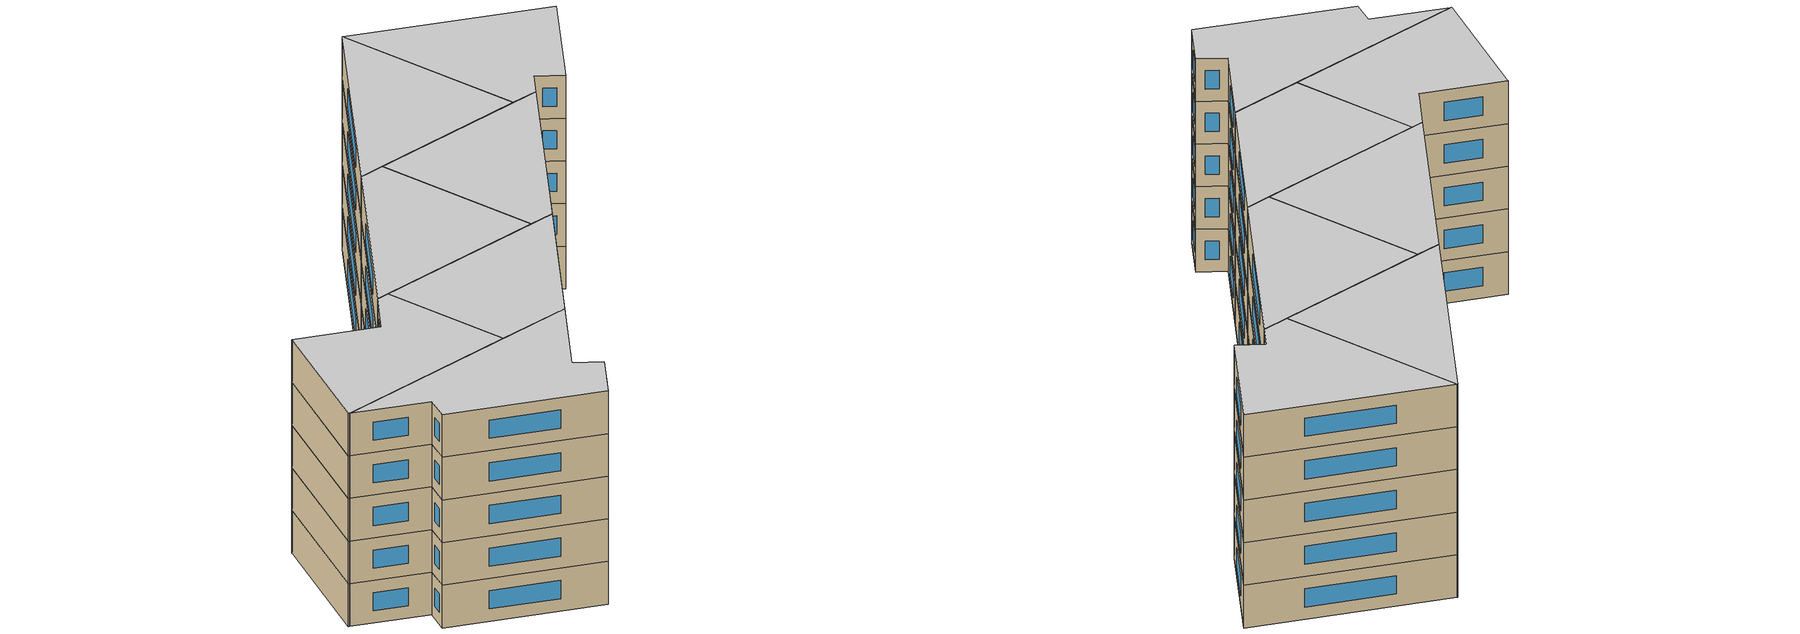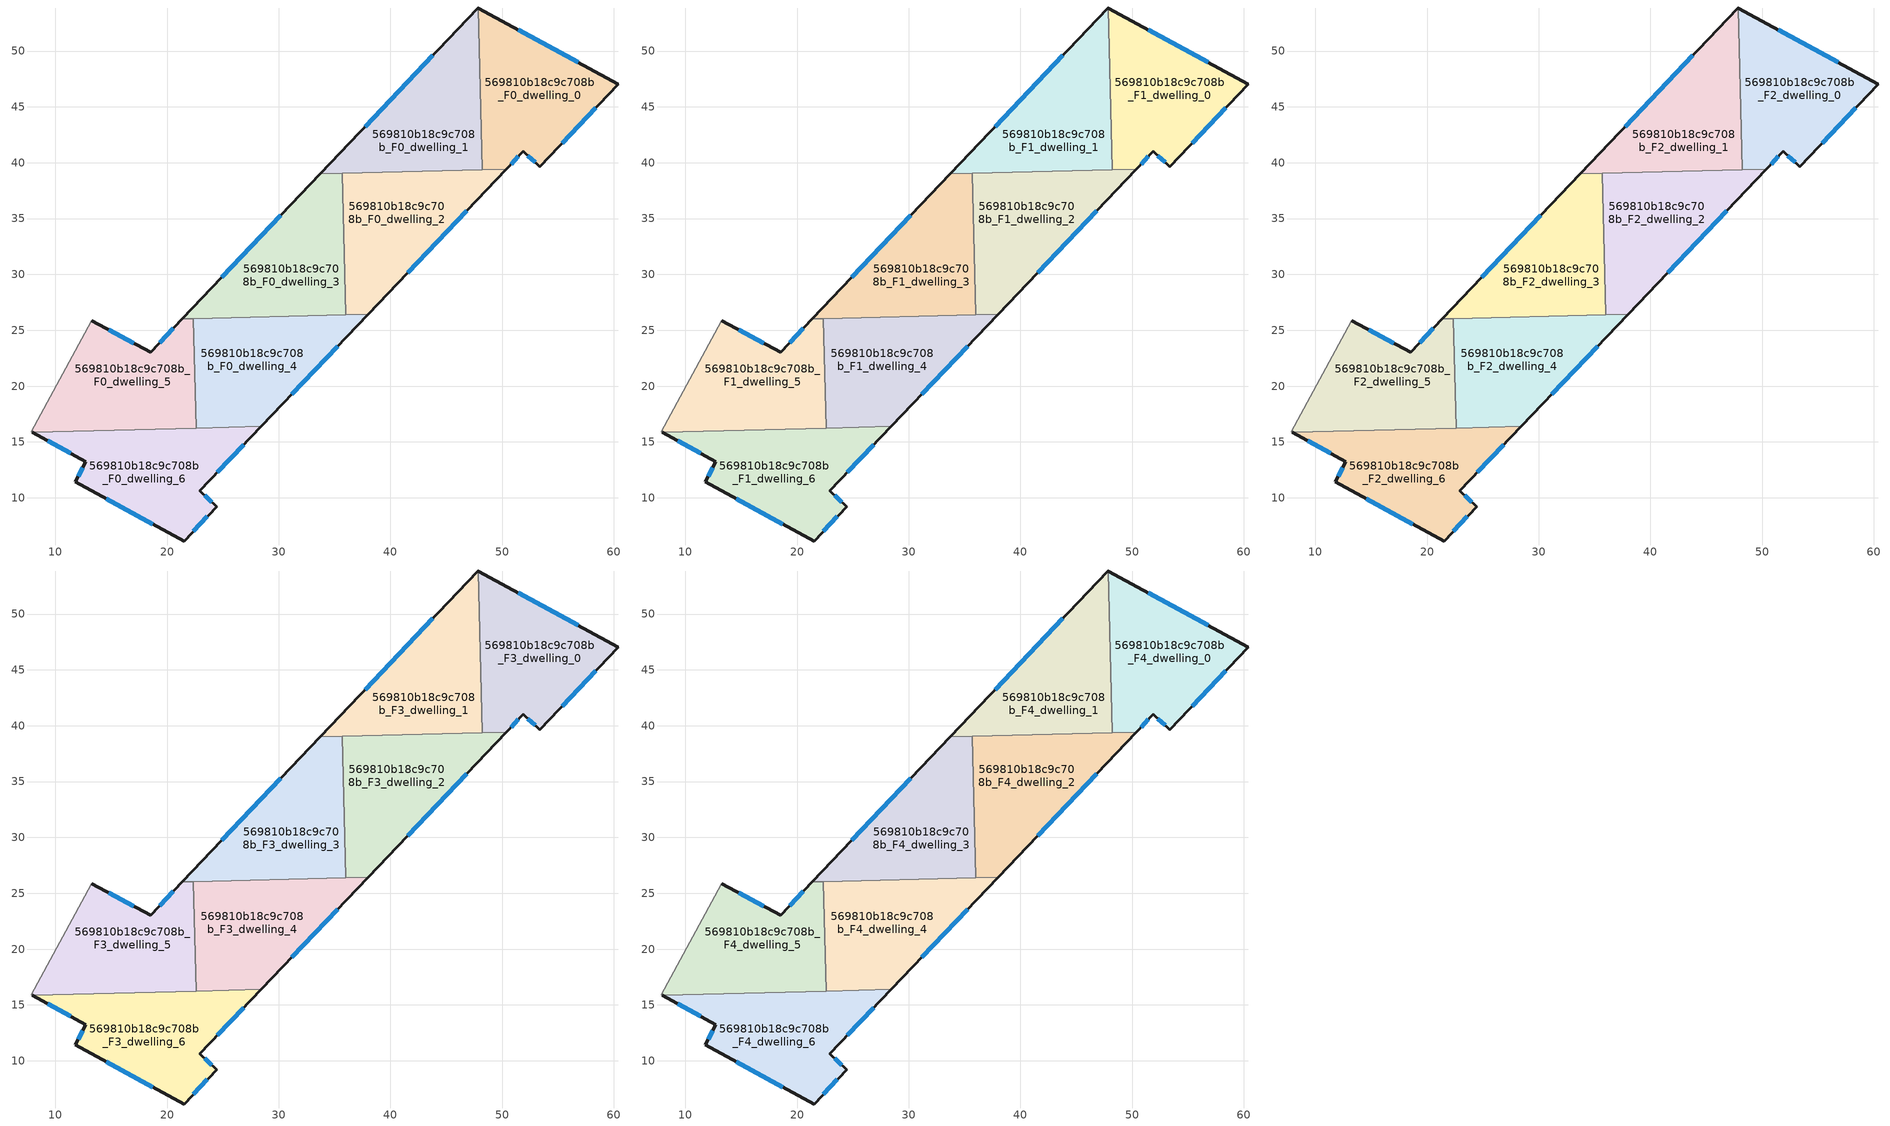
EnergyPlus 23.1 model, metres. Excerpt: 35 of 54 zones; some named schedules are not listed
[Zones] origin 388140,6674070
569810b18c9c708b_F0_dwelling_0
 floor ground (EU_floor_Construction): 60.39,47.03 53.37,39.65 51.9,41.03 50.36,39.42 48.22,39.37 47.85,53.84 z0
 wall outside (EU_wall_Construction): 50.36,39.42 51.9,41.03 53.37,39.65 60.39,47.03 47.85,53.84 z0:3
 wall to 569810b18c9c708b_F0_dwelling_1 (EU_wall_Construction): 47.85,53.84 48.22,39.37 z0:3
 wall to 569810b18c9c708b_F0_dwelling_2 (EU_wall_Construction): 48.22,39.37 50.36,39.42 z0:3
 window (EU_Window_Construction): 56.8,48.98 51.43,51.89 / 55.37,41.76 58.38,44.92 / 52.32,40.63 52.95,40.04 / 50.8,39.88 51.46,40.57 z0.86:2.14
569810b18c9c708b_F0_dwelling_1
 floor ground (EU_floor_Construction): 47.85,53.84 48.22,39.37 33.71,39 47.82,53.85 z0
 wall outside (EU_wall_Construction): 47.85,53.84 47.82,53.85 33.71,39 z0:3
 wall to 569810b18c9c708b_F0_dwelling_3 (EU_wall_Construction): 33.71,39 35.7,39.05 z0:3
 wall to 569810b18c9c708b_F0_dwelling_2 (EU_wall_Construction): 35.7,39.05 48.22,39.37 z0:3
 window (EU_Window_Construction): 43.79,49.61 37.74,43.24 z0.86:2.14
569810b18c9c708b_F0_dwelling_2
 floor ground (EU_floor_Construction): 50.36,39.42 38.01,26.44 36.02,26.39 35.7,39.05 z0
 wall outside (EU_wall_Construction): 38.01,26.44 50.36,39.42 z0:3
 wall to 569810b18c9c708b_F0_dwelling_3 (EU_wall_Construction): 35.7,39.05 36.02,26.39 z0:3
 wall to 569810b18c9c708b_F0_dwelling_4 (EU_wall_Construction): 36.02,26.39 38.01,26.44 z0:3
 window (EU_Window_Construction): 41.54,30.15 46.83,35.71 z0.86:2.14
569810b18c9c708b_F0_dwelling_3
 floor ground (EU_floor_Construction): 35.7,39.05 36.02,26.39 21.37,26.02 33.71,39 z0
 wall outside (EU_wall_Construction): 33.71,39 21.37,26.02 z0:3
 wall to 569810b18c9c708b_F0_dwelling_4 (EU_wall_Construction): 21.37,26.02 22.35,26.05 36.02,26.39 z0:3
 window (EU_Window_Construction): 30.18,35.29 24.9,29.73 z0.86:2.14
569810b18c9c708b_F0_dwelling_4
 floor ground (EU_floor_Construction): 38.01,26.44 28.43,16.39 22.6,16.24 22.35,26.04 21.37,26.02 z0
 wall outside (EU_wall_Construction): 28.43,16.39 38.01,26.44 z0:3
 wall to 569810b18c9c708b_F0_dwelling_5 (EU_wall_Construction): 21.37,26.02 22.35,26.04 22.6,16.24 z0:3
 wall to 569810b18c9c708b_F0_dwelling_6 (EU_wall_Construction): 22.6,16.24 28.43,16.39 z0:3
 window (EU_Window_Construction): 31.17,19.26 35.27,23.57 z0.86:2.14
569810b18c9c708b_F0_dwelling_5
 floor ground (EU_floor_Construction): 22.35,26.04 22.6,16.24 7.93,15.87 7.86,15.91 13.24,25.81 13.27,25.87 18.52,23.02 21.37,26.02 z0
 wall outside (EU_wall_Construction): 21.37,26.02 18.52,23.02 13.27,25.87 z0:3
 wall adiabatic (EU_wall_Construction): 13.27,25.87 13.24,25.81 7.86,15.91 7.93,15.87 z0:3
 wall to 569810b18c9c708b_F0_dwelling_6 (EU_wall_Construction): 7.93,15.87 22.6,16.24 z0:3
 window (EU_Window_Construction): 17.02,23.84 14.77,25.06 / 20.56,25.16 19.34,23.88 z0.86:2.14
569810b18c9c708b_F0_dwelling_6
 floor ground (EU_floor_Construction): 28.43,16.39 22.95,10.63 24.45,9.22 21.52,6.13 11.77,11.43 12.74,13.22 7.93,15.87 z0
 wall outside (EU_wall_Construction): 7.93,15.87 12.74,13.22 11.77,11.43 21.52,6.13 24.45,9.22 22.95,10.63 28.43,16.39 z0:3
 window (EU_Window_Construction): 24.02,9.62 23.38,10.23 / 22.36,7.02 23.61,8.34 / 14.56,9.92 18.74,7.65 / 12.46,12.71 12.05,11.94 / 9.31,15.11 11.37,13.98 / 24.52,12.28 26.87,14.75 z0.86:2.14
569810b18c9c708b_F1_dwelling_0
 floor to 569810b18c9c708b_F0_dwelling_0 (EU_floor_Construction): 60.39,47.03 53.37,39.65 51.9,41.03 50.36,39.42 48.22,39.37 47.85,53.84 z3
 wall outside (EU_wall_Construction): 50.36,39.42 51.9,41.03 53.37,39.65 60.39,47.03 47.85,53.84 z3:6
 wall to 569810b18c9c708b_F1_dwelling_1 (EU_wall_Construction): 47.85,53.84 48.22,39.37 z3:6
 wall to 569810b18c9c708b_F1_dwelling_2 (EU_wall_Construction): 48.22,39.37 50.36,39.42 z3:6
 window (EU_Window_Construction): 56.8,48.98 51.43,51.89 / 55.37,41.76 58.38,44.92 / 52.32,40.63 52.95,40.04 / 50.8,39.88 51.46,40.57 z3.86:5.14
569810b18c9c708b_F1_dwelling_1
 floor to 569810b18c9c708b_F0_dwelling_1 (EU_floor_Construction): 47.85,53.84 48.22,39.37 33.71,39 47.82,53.85 z3
 wall outside (EU_wall_Construction): 47.85,53.84 47.82,53.85 33.71,39 z3:6
 wall to 569810b18c9c708b_F1_dwelling_3 (EU_wall_Construction): 33.71,39 35.7,39.05 z3:6
 wall to 569810b18c9c708b_F1_dwelling_2 (EU_wall_Construction): 35.7,39.05 48.22,39.37 z3:6
 window (EU_Window_Construction): 43.79,49.61 37.74,43.24 z3.86:5.14
569810b18c9c708b_F1_dwelling_2
 floor to 569810b18c9c708b_F0_dwelling_2 (EU_floor_Construction): 50.36,39.42 38.01,26.44 36.02,26.39 35.7,39.05 z3
 wall outside (EU_wall_Construction): 38.01,26.44 50.36,39.42 z3:6
 wall to 569810b18c9c708b_F1_dwelling_3 (EU_wall_Construction): 35.7,39.05 36.02,26.39 z3:6
 wall to 569810b18c9c708b_F1_dwelling_4 (EU_wall_Construction): 36.02,26.39 38.01,26.44 z3:6
 window (EU_Window_Construction): 41.54,30.15 46.83,35.71 z3.86:5.14
569810b18c9c708b_F1_dwelling_3
 floor to 569810b18c9c708b_F0_dwelling_3 (EU_floor_Construction): 35.7,39.05 36.02,26.39 21.37,26.02 33.71,39 z3
 wall outside (EU_wall_Construction): 33.71,39 21.37,26.02 z3:6
 wall to 569810b18c9c708b_F1_dwelling_4 (EU_wall_Construction): 21.37,26.02 22.35,26.05 36.02,26.39 z3:6
 window (EU_Window_Construction): 30.18,35.29 24.9,29.73 z3.86:5.14
569810b18c9c708b_F1_dwelling_4
 floor to 569810b18c9c708b_F0_dwelling_4 (EU_floor_Construction): 38.01,26.44 28.43,16.39 22.6,16.24 22.35,26.04 21.37,26.02 z3
 wall outside (EU_wall_Construction): 28.43,16.39 38.01,26.44 z3:6
 wall to 569810b18c9c708b_F1_dwelling_5 (EU_wall_Construction): 21.37,26.02 22.35,26.04 22.6,16.24 z3:6
 wall to 569810b18c9c708b_F1_dwelling_6 (EU_wall_Construction): 22.6,16.24 28.43,16.39 z3:6
 window (EU_Window_Construction): 31.17,19.26 35.27,23.57 z3.86:5.14
569810b18c9c708b_F1_dwelling_5
 floor to 569810b18c9c708b_F0_dwelling_5 (EU_floor_Construction): 22.35,26.04 22.6,16.24 7.93,15.87 7.86,15.91 13.24,25.81 13.27,25.87 18.52,23.02 21.37,26.02 z3
 wall outside (EU_wall_Construction): 21.37,26.02 18.52,23.02 13.27,25.87 z3:6
 wall adiabatic (EU_wall_Construction): 13.27,25.87 13.24,25.81 7.86,15.91 7.93,15.87 z3:6
 wall to 569810b18c9c708b_F1_dwelling_6 (EU_wall_Construction): 7.93,15.87 22.6,16.24 z3:6
 window (EU_Window_Construction): 17.02,23.84 14.77,25.06 / 20.56,25.16 19.34,23.88 z3.86:5.14
569810b18c9c708b_F1_dwelling_6
 floor to 569810b18c9c708b_F0_dwelling_6 (EU_floor_Construction): 28.43,16.39 22.95,10.63 24.45,9.22 21.52,6.13 11.77,11.43 12.74,13.22 7.93,15.87 z3
 wall outside (EU_wall_Construction): 7.93,15.87 12.74,13.22 11.77,11.43 21.52,6.13 24.45,9.22 22.95,10.63 28.43,16.39 z3:6
 window (EU_Window_Construction): 24.02,9.62 23.38,10.23 / 22.36,7.02 23.61,8.34 / 14.56,9.92 18.74,7.65 / 12.46,12.71 12.05,11.94 / 9.31,15.11 11.37,13.98 / 24.52,12.28 26.87,14.75 z3.86:5.14
569810b18c9c708b_F2_dwelling_0
 floor to 569810b18c9c708b_F1_dwelling_0 (EU_floor_Construction): 60.39,47.03 53.37,39.65 51.9,41.03 50.36,39.42 48.22,39.37 47.85,53.84 z6
 wall outside (EU_wall_Construction): 50.36,39.42 51.9,41.03 53.37,39.65 60.39,47.03 47.85,53.84 z6:9
 wall to 569810b18c9c708b_F2_dwelling_1 (EU_wall_Construction): 47.85,53.84 48.22,39.37 z6:9
 wall to 569810b18c9c708b_F2_dwelling_2 (EU_wall_Construction): 48.22,39.37 50.36,39.42 z6:9
 window (EU_Window_Construction): 56.8,48.98 51.43,51.89 / 55.37,41.76 58.38,44.92 / 52.32,40.63 52.95,40.04 / 50.8,39.88 51.46,40.57 z6.86:8.14
569810b18c9c708b_F2_dwelling_1
 floor to 569810b18c9c708b_F1_dwelling_1 (EU_floor_Construction): 47.85,53.84 48.22,39.37 33.71,39 47.82,53.85 z6
 wall outside (EU_wall_Construction): 47.85,53.84 47.82,53.85 33.71,39 z6:9
 wall to 569810b18c9c708b_F2_dwelling_3 (EU_wall_Construction): 33.71,39 35.7,39.05 z6:9
 wall to 569810b18c9c708b_F2_dwelling_2 (EU_wall_Construction): 35.7,39.05 48.22,39.37 z6:9
 window (EU_Window_Construction): 43.79,49.61 37.74,43.24 z6.86:8.14
569810b18c9c708b_F2_dwelling_2
 floor to 569810b18c9c708b_F1_dwelling_2 (EU_floor_Construction): 50.36,39.42 38.01,26.44 36.02,26.39 35.7,39.05 z6
 wall outside (EU_wall_Construction): 38.01,26.44 50.36,39.42 z6:9
 wall to 569810b18c9c708b_F2_dwelling_3 (EU_wall_Construction): 35.7,39.05 36.02,26.39 z6:9
 wall to 569810b18c9c708b_F2_dwelling_4 (EU_wall_Construction): 36.02,26.39 38.01,26.44 z6:9
 window (EU_Window_Construction): 41.54,30.15 46.83,35.71 z6.86:8.14
569810b18c9c708b_F2_dwelling_3
 floor to 569810b18c9c708b_F1_dwelling_3 (EU_floor_Construction): 35.7,39.05 36.02,26.39 21.37,26.02 33.71,39 z6
 wall outside (EU_wall_Construction): 33.71,39 21.37,26.02 z6:9
 wall to 569810b18c9c708b_F2_dwelling_4 (EU_wall_Construction): 21.37,26.02 22.35,26.05 36.02,26.39 z6:9
 window (EU_Window_Construction): 30.18,35.29 24.9,29.73 z6.86:8.14
569810b18c9c708b_F2_dwelling_4
 floor to 569810b18c9c708b_F1_dwelling_4 (EU_floor_Construction): 38.01,26.44 28.43,16.39 22.6,16.24 22.35,26.04 21.37,26.02 z6
 wall outside (EU_wall_Construction): 28.43,16.39 38.01,26.44 z6:9
 wall to 569810b18c9c708b_F2_dwelling_5 (EU_wall_Construction): 21.37,26.02 22.35,26.04 22.6,16.24 z6:9
 wall to 569810b18c9c708b_F2_dwelling_6 (EU_wall_Construction): 22.6,16.24 28.43,16.39 z6:9
 window (EU_Window_Construction): 31.17,19.26 35.27,23.57 z6.86:8.14
569810b18c9c708b_F2_dwelling_5
 floor to 569810b18c9c708b_F1_dwelling_5 (EU_floor_Construction): 22.35,26.04 22.6,16.24 7.93,15.87 7.86,15.91 13.24,25.81 13.27,25.87 18.52,23.02 21.37,26.02 z6
 wall outside (EU_wall_Construction): 21.37,26.02 18.52,23.02 13.27,25.87 z6:9
 wall adiabatic (EU_wall_Construction): 13.27,25.87 13.24,25.81 7.86,15.91 7.93,15.87 z6:9
 wall to 569810b18c9c708b_F2_dwelling_6 (EU_wall_Construction): 7.93,15.87 22.6,16.24 z6:9
 window (EU_Window_Construction): 17.02,23.84 14.77,25.06 / 20.56,25.16 19.34,23.88 z6.86:8.14
569810b18c9c708b_F2_dwelling_6
 floor to 569810b18c9c708b_F1_dwelling_6 (EU_floor_Construction): 28.43,16.39 22.95,10.63 24.45,9.22 21.52,6.13 11.77,11.43 12.74,13.22 7.93,15.87 z6
 wall outside (EU_wall_Construction): 7.93,15.87 12.74,13.22 11.77,11.43 21.52,6.13 24.45,9.22 22.95,10.63 28.43,16.39 z6:9
 window (EU_Window_Construction): 24.02,9.62 23.38,10.23 / 22.36,7.02 23.61,8.34 / 14.56,9.92 18.74,7.65 / 12.46,12.71 12.05,11.94 / 9.31,15.11 11.37,13.98 / 24.52,12.28 26.87,14.75 z6.86:8.14
569810b18c9c708b_F3_dwelling_0
 floor to 569810b18c9c708b_F2_dwelling_0 (EU_floor_Construction): 60.39,47.03 53.37,39.65 51.9,41.03 50.36,39.42 48.22,39.37 47.85,53.84 z9
 wall outside (EU_wall_Construction): 50.36,39.42 51.9,41.03 53.37,39.65 60.39,47.03 47.85,53.84 z9:12
 wall to 569810b18c9c708b_F3_dwelling_1 (EU_wall_Construction): 47.85,53.84 48.22,39.37 z9:12
 wall to 569810b18c9c708b_F3_dwelling_2 (EU_wall_Construction): 48.22,39.37 50.36,39.42 z9:12
 window (EU_Window_Construction): 56.8,48.98 51.43,51.89 / 55.37,41.76 58.38,44.92 / 52.32,40.63 52.95,40.04 / 50.8,39.88 51.46,40.57 z9.86:11.14
569810b18c9c708b_F3_dwelling_1
 floor to 569810b18c9c708b_F2_dwelling_1 (EU_floor_Construction): 47.85,53.84 48.22,39.37 33.71,39 47.82,53.85 z9
 wall outside (EU_wall_Construction): 47.85,53.84 47.82,53.85 33.71,39 z9:12
 wall to 569810b18c9c708b_F3_dwelling_3 (EU_wall_Construction): 33.71,39 35.7,39.05 z9:12
 wall to 569810b18c9c708b_F3_dwelling_2 (EU_wall_Construction): 35.7,39.05 48.22,39.37 z9:12
 window (EU_Window_Construction): 43.79,49.61 37.74,43.24 z9.86:11.14
569810b18c9c708b_F3_dwelling_2
 floor to 569810b18c9c708b_F2_dwelling_2 (EU_floor_Construction): 50.36,39.42 38.01,26.44 36.02,26.39 35.7,39.05 z9
 wall outside (EU_wall_Construction): 38.01,26.44 50.36,39.42 z9:12
 wall to 569810b18c9c708b_F3_dwelling_3 (EU_wall_Construction): 35.7,39.05 36.02,26.39 z9:12
 wall to 569810b18c9c708b_F3_dwelling_4 (EU_wall_Construction): 36.02,26.39 38.01,26.44 z9:12
 window (EU_Window_Construction): 41.54,30.15 46.83,35.71 z9.86:11.14
569810b18c9c708b_F3_dwelling_3
 floor to 569810b18c9c708b_F2_dwelling_3 (EU_floor_Construction): 35.7,39.05 36.02,26.39 21.37,26.02 33.71,39 z9
 wall outside (EU_wall_Construction): 33.71,39 21.37,26.02 z9:12
 wall to 569810b18c9c708b_F3_dwelling_4 (EU_wall_Construction): 21.37,26.02 22.35,26.05 36.02,26.39 z9:12
 window (EU_Window_Construction): 30.18,35.29 24.9,29.73 z9.86:11.14
569810b18c9c708b_F3_dwelling_4
 floor to 569810b18c9c708b_F2_dwelling_4 (EU_floor_Construction): 38.01,26.44 28.43,16.39 22.6,16.24 22.35,26.04 21.37,26.02 z9
 wall outside (EU_wall_Construction): 28.43,16.39 38.01,26.44 z9:12
 wall to 569810b18c9c708b_F3_dwelling_5 (EU_wall_Construction): 21.37,26.02 22.35,26.04 22.6,16.24 z9:12
 wall to 569810b18c9c708b_F3_dwelling_6 (EU_wall_Construction): 22.6,16.24 28.43,16.39 z9:12
 window (EU_Window_Construction): 31.17,19.26 35.27,23.57 z9.86:11.14
569810b18c9c708b_F3_dwelling_5
 floor to 569810b18c9c708b_F2_dwelling_5 (EU_floor_Construction): 22.35,26.04 22.6,16.24 7.93,15.87 7.86,15.91 13.24,25.81 13.27,25.87 18.52,23.02 21.37,26.02 z9
 wall outside (EU_wall_Construction): 21.37,26.02 18.52,23.02 13.27,25.87 z9:12
 wall adiabatic (EU_wall_Construction): 13.27,25.87 13.24,25.81 7.86,15.91 7.93,15.87 z9:12
 wall to 569810b18c9c708b_F3_dwelling_6 (EU_wall_Construction): 7.93,15.87 22.6,16.24 z9:12
 window (EU_Window_Construction): 17.02,23.84 14.77,25.06 / 20.56,25.16 19.34,23.88 z9.86:11.14
569810b18c9c708b_F3_dwelling_6
 floor to 569810b18c9c708b_F2_dwelling_6 (EU_floor_Construction): 28.43,16.39 22.95,10.63 24.45,9.22 21.52,6.13 11.77,11.43 12.74,13.22 7.93,15.87 z9
 wall outside (EU_wall_Construction): 7.93,15.87 12.74,13.22 11.77,11.43 21.52,6.13 24.45,9.22 22.95,10.63 28.43,16.39 z9:12
 window (EU_Window_Construction): 24.02,9.62 23.38,10.23 / 22.36,7.02 23.61,8.34 / 14.56,9.92 18.74,7.65 / 12.46,12.71 12.05,11.94 / 9.31,15.11 11.37,13.98 / 24.52,12.28 26.87,14.75 z9.86:11.14
569810b18c9c708b_F4_dwelling_0
 floor to 569810b18c9c708b_F3_dwelling_0 (EU_floor_Construction): 60.39,47.03 53.37,39.65 51.9,41.03 50.36,39.42 48.22,39.37 47.85,53.84 z12
 wall outside (EU_wall_Construction): 50.36,39.42 51.9,41.03 53.37,39.65 60.39,47.03 47.85,53.84 z12:15
 wall to 569810b18c9c708b_F4_dwelling_1 (EU_wall_Construction): 47.85,53.84 48.22,39.37 z12:15
 wall to 569810b18c9c708b_F4_dwelling_2 (EU_wall_Construction): 48.22,39.37 50.36,39.42 z12:15
 window (EU_Window_Construction): 56.8,48.98 51.43,51.89 / 55.37,41.76 58.38,44.92 / 52.32,40.63 52.95,40.04 / 50.8,39.88 51.46,40.57 z12.86:14.14
 ceiling to 569810b18c9c708b_F5_dwelling_0 (EU_floor_Construction): 53.37,39.65 60.39,47.03 47.85,53.84 48.22,39.37 50.36,39.42 51.9,41.03 z15
569810b18c9c708b_F4_dwelling_1
 floor to 569810b18c9c708b_F3_dwelling_1 (EU_floor_Construction): 47.85,53.84 48.22,39.37 33.71,39 47.82,53.85 z12
 wall outside (EU_wall_Construction): 47.85,53.84 47.82,53.85 33.71,39 z12:15
 wall to 569810b18c9c708b_F4_dwelling_3 (EU_wall_Construction): 33.71,39 35.7,39.05 z12:15
 wall to 569810b18c9c708b_F4_dwelling_2 (EU_wall_Construction): 35.7,39.05 48.22,39.37 z12:15
 window (EU_Window_Construction): 43.79,49.61 37.74,43.24 z12.86:14.14
 ceiling to 569810b18c9c708b_F5_dwelling_1 (EU_floor_Construction): 48.22,39.37 47.85,53.84 47.82,53.85 33.71,39 z15
569810b18c9c708b_F4_dwelling_2
 floor to 569810b18c9c708b_F3_dwelling_2 (EU_floor_Construction): 50.36,39.42 38.01,26.44 36.02,26.39 35.7,39.05 z12
 wall outside (EU_wall_Construction): 38.01,26.44 50.36,39.42 z12:15
 wall to 569810b18c9c708b_F4_dwelling_3 (EU_wall_Construction): 35.7,39.05 36.02,26.39 z12:15
 wall to 569810b18c9c708b_F4_dwelling_4 (EU_wall_Construction): 36.02,26.39 38.01,26.44 z12:15
 window (EU_Window_Construction): 41.54,30.15 46.83,35.71 z12.86:14.14
 ceiling to 569810b18c9c708b_F5_dwelling_2 (EU_floor_Construction): 38.01,26.44 50.36,39.42 35.7,39.05 36.02,26.39 z15
569810b18c9c708b_F4_dwelling_3
 floor to 569810b18c9c708b_F3_dwelling_3 (EU_floor_Construction): 35.7,39.05 36.02,26.39 21.37,26.02 33.71,39 z12
 wall outside (EU_wall_Construction): 33.71,39 21.37,26.02 z12:15
 wall to 569810b18c9c708b_F4_dwelling_4 (EU_wall_Construction): 21.37,26.02 22.35,26.05 36.02,26.39 z12:15
 window (EU_Window_Construction): 30.18,35.29 24.9,29.73 z12.86:14.14
 ceiling to 569810b18c9c708b_F5_dwelling_3 (EU_floor_Construction): 36.02,26.39 35.7,39.05 33.71,39 21.37,26.02 z15
569810b18c9c708b_F4_dwelling_4
 floor to 569810b18c9c708b_F3_dwelling_4 (EU_floor_Construction): 38.01,26.44 28.43,16.39 22.6,16.24 22.35,26.04 21.37,26.02 z12
 wall outside (EU_wall_Construction): 28.43,16.39 38.01,26.44 z12:15
 wall to 569810b18c9c708b_F4_dwelling_5 (EU_wall_Construction): 21.37,26.02 22.35,26.04 22.6,16.24 z12:15
 wall to 569810b18c9c708b_F4_dwelling_6 (EU_wall_Construction): 22.6,16.24 28.43,16.39 z12:15
 window (EU_Window_Construction): 31.17,19.26 35.27,23.57 z12.86:14.14
 ceiling to 569810b18c9c708b_F5_dwelling_4 (EU_floor_Construction): 28.43,16.39 38.01,26.44 21.37,26.02 22.35,26.04 22.6,16.24 z15
569810b18c9c708b_F4_dwelling_5
 floor to 569810b18c9c708b_F3_dwelling_5 (EU_floor_Construction): 22.35,26.04 22.6,16.24 7.93,15.87 7.86,15.91 13.24,25.81 13.27,25.87 18.52,23.02 21.37,26.02 z12
 wall outside (EU_wall_Construction): 21.37,26.02 18.52,23.02 13.27,25.87 z12:15
 wall adiabatic (EU_wall_Construction): 13.27,25.87 13.24,25.81 7.86,15.91 7.93,15.87 z12:15
 wall to 569810b18c9c708b_F4_dwelling_6 (EU_wall_Construction): 7.93,15.87 22.6,16.24 z12:15
 window (EU_Window_Construction): 17.02,23.84 14.77,25.06 / 20.56,25.16 19.34,23.88 z12.86:14.14
 ceiling to 569810b18c9c708b_F5_dwelling_5 (EU_floor_Construction): 22.6,16.24 22.35,26.04 21.37,26.02 18.52,23.02 13.27,25.87 13.24,25.81 7.86,15.91 7.93,15.87 z15
569810b18c9c708b_F4_dwelling_6
 floor to 569810b18c9c708b_F3_dwelling_6 (EU_floor_Construction): 28.43,16.39 22.95,10.63 24.45,9.22 21.52,6.13 11.77,11.43 12.74,13.22 7.93,15.87 z12
 wall outside (EU_wall_Construction): 7.93,15.87 12.74,13.22 11.77,11.43 21.52,6.13 24.45,9.22 22.95,10.63 28.43,16.39 z12:15
 window (EU_Window_Construction): 24.02,9.62 23.38,10.23 / 22.36,7.02 23.61,8.34 / 14.56,9.92 18.74,7.65 / 12.46,12.71 12.05,11.94 / 9.31,15.11 11.37,13.98 / 24.52,12.28 26.87,14.75 z12.86:14.14
 ceiling to 569810b18c9c708b_F5_dwelling_6 (EU_floor_Construction): 24.45,9.22 22.95,10.63 28.43,16.39 7.93,15.87 12.74,13.22 11.77,11.43 21.52,6.13 z15
[Building]
EU S2 Campaign: North Axis=0; Terrain=City; Solar Distribution=FullExterior
[Site:Location]
Helsinki-Vantaa.AP: Latitude=60.317; Longitude=24.963; Time Zone=2; Elevation=54.6
[SizingPeriod:WeatherFileDays]
AnnualSizingPeriod: Begin Month=1; Begin Day of Month=1; End Month=12; End Day of Month=31; Day of Week for Start Day=Monday; Use Weather File Daylight Saving Period=No; Use Weather File Rain and Snow Indicators=No
[MATERIAL]
EU_InternalMass_Material: Roughness=MediumRough; Thickness=0.1; Conductivity=1; Density=1800; Specific Heat=900; Thermal Absorptance=0.9; Solar Absorptance=0.7; Visible Absorptance=0.7
[MATERIAL:NOMASS] Roughness=MediumRough; Thermal Absorptance=0.9; Solar Absorptance=0.7; Visible Absorptance=0.7
Name | Thermal Resistance
EU_wall_NoMass | 5.91765
EU_floor_NoMass | 6.2875
[WINDOWMATERIAL:SIMPLEGLAZINGSYSTEM]
EU_Window_SimpleGlazing: UFactor=0.994035; Solar Heat Gain Coefficient=0.7; Visible Transmittance=0.7
[CONSTRUCTION]
EU_wall_Construction: EU_wall_NoMass
EU_floor_Construction: EU_floor_NoMass
EU_Window_Construction: EU_Window_SimpleGlazing
EU_InternalMass_Construction: EU_InternalMass_Material
[ZONE] Type=1; Multiplier=1; Ceiling Height=autocalculate; Floor Area=autocalculate; Part of Total Floor Area=Yes
Name | Volume
569810b18c9c708b_F0_dwelling_0; 569810b18c9c708b_F1_dwelling_0; 569810b18c9c708b_F2_dwelling_0; 569810b18c9c708b_F3_dwelling_0; 569810b18c9c708b_F4_dwelling_0 | 316.198
569810b18c9c708b_F0_dwelling_1; 569810b18c9c708b_F1_dwelling_1; 569810b18c9c708b_F2_dwelling_1; 569810b18c9c708b_F3_dwelling_1; 569810b18c9c708b_F4_dwelling_1 | 316.173
569810b18c9c708b_F0_dwelling_2; 569810b18c9c708b_F1_dwelling_2; 569810b18c9c708b_F2_dwelling_2; 569810b18c9c708b_F3_dwelling_2; 569810b18c9c708b_F4_dwelling_2 | 316.196
569810b18c9c708b_F0_dwelling_3; 569810b18c9c708b_F1_dwelling_3; 569810b18c9c708b_F2_dwelling_3; 569810b18c9c708b_F3_dwelling_3; 569810b18c9c708b_F4_dwelling_3 | 316.158
569810b18c9c708b_F0_dwelling_4; 569810b18c9c708b_F1_dwelling_4; 569810b18c9c708b_F2_dwelling_4; 569810b18c9c708b_F3_dwelling_4; 569810b18c9c708b_F4_dwelling_4 | 316.206
569810b18c9c708b_F0_dwelling_5; 569810b18c9c708b_F1_dwelling_5; 569810b18c9c708b_F2_dwelling_5; 569810b18c9c708b_F3_dwelling_5; 569810b18c9c708b_F4_dwelling_5 | 316.172
569810b18c9c708b_F0_dwelling_6; 569810b18c9c708b_F1_dwelling_6; 569810b18c9c708b_F2_dwelling_6; 569810b18c9c708b_F3_dwelling_6; 569810b18c9c708b_F4_dwelling_6 | 316.166
[INTERNALMASS] Construction=EU_InternalMass_Construction
Name | Zone or ZoneList | Surface Area
569810b18c9c708b_F0_dwelling_0_EU_InternalMass | 569810b18c9c708b_F0_dwelling_0 | 105.399
569810b18c9c708b_F0_dwelling_1_EU_InternalMass | 569810b18c9c708b_F0_dwelling_1 | 105.389
569810b18c9c708b_F0_dwelling_2_EU_InternalMass | 569810b18c9c708b_F0_dwelling_2 | 105.399
569810b18c9c708b_F0_dwelling_3_EU_InternalMass | 569810b18c9c708b_F0_dwelling_3 | 105.389
569810b18c9c708b_F0_dwelling_4_EU_InternalMass | 569810b18c9c708b_F0_dwelling_4 | 105.403
569810b18c9c708b_F0_dwelling_5_EU_InternalMass | 569810b18c9c708b_F0_dwelling_5 | 105.39
569810b18c9c708b_F0_dwelling_6_EU_InternalMass | 569810b18c9c708b_F0_dwelling_6 | 105.394
569810b18c9c708b_F1_dwelling_0_EU_InternalMass | 569810b18c9c708b_F1_dwelling_0 | 105.399
569810b18c9c708b_F1_dwelling_1_EU_InternalMass | 569810b18c9c708b_F1_dwelling_1 | 105.389
569810b18c9c708b_F1_dwelling_2_EU_InternalMass | 569810b18c9c708b_F1_dwelling_2 | 105.399
569810b18c9c708b_F1_dwelling_3_EU_InternalMass | 569810b18c9c708b_F1_dwelling_3 | 105.389
569810b18c9c708b_F1_dwelling_4_EU_InternalMass | 569810b18c9c708b_F1_dwelling_4 | 105.403
569810b18c9c708b_F1_dwelling_5_EU_InternalMass | 569810b18c9c708b_F1_dwelling_5 | 105.39
569810b18c9c708b_F1_dwelling_6_EU_InternalMass | 569810b18c9c708b_F1_dwelling_6 | 105.394
569810b18c9c708b_F2_dwelling_0_EU_InternalMass | 569810b18c9c708b_F2_dwelling_0 | 105.399
569810b18c9c708b_F2_dwelling_1_EU_InternalMass | 569810b18c9c708b_F2_dwelling_1 | 105.389
569810b18c9c708b_F2_dwelling_2_EU_InternalMass | 569810b18c9c708b_F2_dwelling_2 | 105.399
569810b18c9c708b_F2_dwelling_3_EU_InternalMass | 569810b18c9c708b_F2_dwelling_3 | 105.389
569810b18c9c708b_F2_dwelling_4_EU_InternalMass | 569810b18c9c708b_F2_dwelling_4 | 105.403
569810b18c9c708b_F2_dwelling_5_EU_InternalMass | 569810b18c9c708b_F2_dwelling_5 | 105.39
569810b18c9c708b_F2_dwelling_6_EU_InternalMass | 569810b18c9c708b_F2_dwelling_6 | 105.394
569810b18c9c708b_F3_dwelling_0_EU_InternalMass | 569810b18c9c708b_F3_dwelling_0 | 105.399
569810b18c9c708b_F3_dwelling_1_EU_InternalMass | 569810b18c9c708b_F3_dwelling_1 | 105.389
569810b18c9c708b_F3_dwelling_2_EU_InternalMass | 569810b18c9c708b_F3_dwelling_2 | 105.399
569810b18c9c708b_F3_dwelling_3_EU_InternalMass | 569810b18c9c708b_F3_dwelling_3 | 105.389
569810b18c9c708b_F3_dwelling_4_EU_InternalMass | 569810b18c9c708b_F3_dwelling_4 | 105.403
569810b18c9c708b_F3_dwelling_5_EU_InternalMass | 569810b18c9c708b_F3_dwelling_5 | 105.39
569810b18c9c708b_F3_dwelling_6_EU_InternalMass | 569810b18c9c708b_F3_dwelling_6 | 105.394
569810b18c9c708b_F4_dwelling_0_EU_InternalMass | 569810b18c9c708b_F4_dwelling_0 | 105.399
569810b18c9c708b_F4_dwelling_1_EU_InternalMass | 569810b18c9c708b_F4_dwelling_1 | 105.389
569810b18c9c708b_F4_dwelling_2_EU_InternalMass | 569810b18c9c708b_F4_dwelling_2 | 105.399
569810b18c9c708b_F4_dwelling_3_EU_InternalMass | 569810b18c9c708b_F4_dwelling_3 | 105.389
569810b18c9c708b_F4_dwelling_4_EU_InternalMass | 569810b18c9c708b_F4_dwelling_4 | 105.403
569810b18c9c708b_F4_dwelling_5_EU_InternalMass | 569810b18c9c708b_F4_dwelling_5 | 105.39
569810b18c9c708b_F4_dwelling_6_EU_InternalMass | 569810b18c9c708b_F4_dwelling_6 | 105.394
[OTHEREQUIPMENT] Fuel Type=Electricity; Design Level Calculation Method=Watts/Area; Power per Zone Floor Area=1; Fraction Latent=0; Fraction Radiant=0; Fraction Lost=0; Carbon Dioxide Generation Rate=0; EndUse Subcategory=EU_Step8_InternalGains
Name | Zone or ZoneList or Space or SpaceList | Schedule
EU_Step8_InternalGain_569810b18c9c708b_F0_dwelling_0_f000 | 569810b18c9c708b_F0_dwelling_0 | EU_Step8_GainSchedule_569810b18c9c708b_F0_dwelling_0_f000
EU_Step8_InternalGain_569810b18c9c708b_F0_dwelling_1_f000 | 569810b18c9c708b_F0_dwelling_1 | EU_Step8_GainSchedule_569810b18c9c708b_F0_dwelling_1_f000
EU_Step8_InternalGain_569810b18c9c708b_F0_dwelling_2_f000 | 569810b18c9c708b_F0_dwelling_2 | EU_Step8_GainSchedule_569810b18c9c708b_F0_dwelling_2_f000
EU_Step8_InternalGain_569810b18c9c708b_F0_dwelling_3_f000 | 569810b18c9c708b_F0_dwelling_3 | EU_Step8_GainSchedule_569810b18c9c708b_F0_dwelling_3_f000
EU_Step8_InternalGain_569810b18c9c708b_F0_dwelling_4_f000 | 569810b18c9c708b_F0_dwelling_4 | EU_Step8_GainSchedule_569810b18c9c708b_F0_dwelling_4_f000
EU_Step8_InternalGain_569810b18c9c708b_F0_dwelling_5_f000 | 569810b18c9c708b_F0_dwelling_5 | EU_Step8_GainSchedule_569810b18c9c708b_F0_dwelling_5_f000
EU_Step8_InternalGain_569810b18c9c708b_F0_dwelling_6_f000 | 569810b18c9c708b_F0_dwelling_6 | EU_Step8_GainSchedule_569810b18c9c708b_F0_dwelling_6_f000
EU_Step8_InternalGain_569810b18c9c708b_F1_dwelling_0_f000 | 569810b18c9c708b_F1_dwelling_0 | EU_Step8_GainSchedule_569810b18c9c708b_F1_dwelling_0_f000
EU_Step8_InternalGain_569810b18c9c708b_F1_dwelling_1_f000 | 569810b18c9c708b_F1_dwelling_1 | EU_Step8_GainSchedule_569810b18c9c708b_F1_dwelling_1_f000
EU_Step8_InternalGain_569810b18c9c708b_F1_dwelling_2_f000 | 569810b18c9c708b_F1_dwelling_2 | EU_Step8_GainSchedule_569810b18c9c708b_F1_dwelling_2_f000
EU_Step8_InternalGain_569810b18c9c708b_F1_dwelling_3_f000 | 569810b18c9c708b_F1_dwelling_3 | EU_Step8_GainSchedule_569810b18c9c708b_F1_dwelling_3_f000
EU_Step8_InternalGain_569810b18c9c708b_F1_dwelling_4_f000 | 569810b18c9c708b_F1_dwelling_4 | EU_Step8_GainSchedule_569810b18c9c708b_F1_dwelling_4_f000
EU_Step8_InternalGain_569810b18c9c708b_F1_dwelling_5_f000 | 569810b18c9c708b_F1_dwelling_5 | EU_Step8_GainSchedule_569810b18c9c708b_F1_dwelling_5_f000
EU_Step8_InternalGain_569810b18c9c708b_F1_dwelling_6_f000 | 569810b18c9c708b_F1_dwelling_6 | EU_Step8_GainSchedule_569810b18c9c708b_F1_dwelling_6_f000
EU_Step8_InternalGain_569810b18c9c708b_F2_dwelling_0_f000 | 569810b18c9c708b_F2_dwelling_0 | EU_Step8_GainSchedule_569810b18c9c708b_F2_dwelling_0_f000
EU_Step8_InternalGain_569810b18c9c708b_F2_dwelling_1_f000 | 569810b18c9c708b_F2_dwelling_1 | EU_Step8_GainSchedule_569810b18c9c708b_F2_dwelling_1_f000
EU_Step8_InternalGain_569810b18c9c708b_F2_dwelling_2_f000 | 569810b18c9c708b_F2_dwelling_2 | EU_Step8_GainSchedule_569810b18c9c708b_F2_dwelling_2_f000
EU_Step8_InternalGain_569810b18c9c708b_F2_dwelling_3_f000 | 569810b18c9c708b_F2_dwelling_3 | EU_Step8_GainSchedule_569810b18c9c708b_F2_dwelling_3_f000
EU_Step8_InternalGain_569810b18c9c708b_F2_dwelling_4_f000 | 569810b18c9c708b_F2_dwelling_4 | EU_Step8_GainSchedule_569810b18c9c708b_F2_dwelling_4_f000
EU_Step8_InternalGain_569810b18c9c708b_F2_dwelling_5_f000 | 569810b18c9c708b_F2_dwelling_5 | EU_Step8_GainSchedule_569810b18c9c708b_F2_dwelling_5_f000
EU_Step8_InternalGain_569810b18c9c708b_F2_dwelling_6_f000 | 569810b18c9c708b_F2_dwelling_6 | EU_Step8_GainSchedule_569810b18c9c708b_F2_dwelling_6_f000
EU_Step8_InternalGain_569810b18c9c708b_F3_dwelling_0_f000 | 569810b18c9c708b_F3_dwelling_0 | EU_Step8_GainSchedule_569810b18c9c708b_F3_dwelling_0_f000
EU_Step8_InternalGain_569810b18c9c708b_F3_dwelling_1_f000 | 569810b18c9c708b_F3_dwelling_1 | EU_Step8_GainSchedule_569810b18c9c708b_F3_dwelling_1_f000
EU_Step8_InternalGain_569810b18c9c708b_F3_dwelling_2_f000 | 569810b18c9c708b_F3_dwelling_2 | EU_Step8_GainSchedule_569810b18c9c708b_F3_dwelling_2_f000
EU_Step8_InternalGain_569810b18c9c708b_F3_dwelling_3_f000 | 569810b18c9c708b_F3_dwelling_3 | EU_Step8_GainSchedule_569810b18c9c708b_F3_dwelling_3_f000
EU_Step8_InternalGain_569810b18c9c708b_F3_dwelling_4_f000 | 569810b18c9c708b_F3_dwelling_4 | EU_Step8_GainSchedule_569810b18c9c708b_F3_dwelling_4_f000
EU_Step8_InternalGain_569810b18c9c708b_F3_dwelling_5_f000 | 569810b18c9c708b_F3_dwelling_5 | EU_Step8_GainSchedule_569810b18c9c708b_F3_dwelling_5_f000
EU_Step8_InternalGain_569810b18c9c708b_F3_dwelling_6_f000 | 569810b18c9c708b_F3_dwelling_6 | EU_Step8_GainSchedule_569810b18c9c708b_F3_dwelling_6_f000
EU_Step8_InternalGain_569810b18c9c708b_F4_dwelling_0_f000 | 569810b18c9c708b_F4_dwelling_0 | EU_Step8_GainSchedule_569810b18c9c708b_F4_dwelling_0_f000
EU_Step8_InternalGain_569810b18c9c708b_F4_dwelling_1_f000 | 569810b18c9c708b_F4_dwelling_1 | EU_Step8_GainSchedule_569810b18c9c708b_F4_dwelling_1_f000
EU_Step8_InternalGain_569810b18c9c708b_F4_dwelling_2_f000 | 569810b18c9c708b_F4_dwelling_2 | EU_Step8_GainSchedule_569810b18c9c708b_F4_dwelling_2_f000
EU_Step8_InternalGain_569810b18c9c708b_F4_dwelling_3_f000 | 569810b18c9c708b_F4_dwelling_3 | EU_Step8_GainSchedule_569810b18c9c708b_F4_dwelling_3_f000
EU_Step8_InternalGain_569810b18c9c708b_F4_dwelling_4_f000 | 569810b18c9c708b_F4_dwelling_4 | EU_Step8_GainSchedule_569810b18c9c708b_F4_dwelling_4_f000
EU_Step8_InternalGain_569810b18c9c708b_F4_dwelling_5_f000 | 569810b18c9c708b_F4_dwelling_5 | EU_Step8_GainSchedule_569810b18c9c708b_F4_dwelling_5_f000
EU_Step8_InternalGain_569810b18c9c708b_F4_dwelling_6_f000 | 569810b18c9c708b_F4_dwelling_6 | EU_Step8_GainSchedule_569810b18c9c708b_F4_dwelling_6_f000
[ZONEVENTILATION:DESIGNFLOWRATE] Schedule=EU_AlwaysOn; Design Flow Rate Calculation Method=AirChanges/Hour; Air Changes per Hour=0.596421; Ventilation Type=Natural; Fan Pressure Rise=0; Fan Total Efficiency=1; Constant Term Coefficient=1; Temperature Term Coefficient=0; Velocity Term Coefficient=0; Velocity Squared Term Coefficient=0; Minimum Indoor Temperature=-100; Maximum Indoor Temperature=100; Delta Temperature=-100; Minimum Outdoor Temperature=-100; Maximum Outdoor Temperature=100; Maximum Wind Speed=40
Name | Zone or ZoneList or Space or SpaceList
EU_ConstantAir_569810b18c9c708b_F0_dwelling_0 | 569810b18c9c708b_F0_dwelling_0
EU_ConstantAir_569810b18c9c708b_F0_dwelling_1 | 569810b18c9c708b_F0_dwelling_1
EU_ConstantAir_569810b18c9c708b_F0_dwelling_2 | 569810b18c9c708b_F0_dwelling_2
EU_ConstantAir_569810b18c9c708b_F0_dwelling_3 | 569810b18c9c708b_F0_dwelling_3
EU_ConstantAir_569810b18c9c708b_F0_dwelling_4 | 569810b18c9c708b_F0_dwelling_4
EU_ConstantAir_569810b18c9c708b_F0_dwelling_5 | 569810b18c9c708b_F0_dwelling_5
EU_ConstantAir_569810b18c9c708b_F0_dwelling_6 | 569810b18c9c708b_F0_dwelling_6
EU_ConstantAir_569810b18c9c708b_F1_dwelling_0 | 569810b18c9c708b_F1_dwelling_0
EU_ConstantAir_569810b18c9c708b_F1_dwelling_1 | 569810b18c9c708b_F1_dwelling_1
EU_ConstantAir_569810b18c9c708b_F1_dwelling_2 | 569810b18c9c708b_F1_dwelling_2
EU_ConstantAir_569810b18c9c708b_F1_dwelling_3 | 569810b18c9c708b_F1_dwelling_3
EU_ConstantAir_569810b18c9c708b_F1_dwelling_4 | 569810b18c9c708b_F1_dwelling_4
EU_ConstantAir_569810b18c9c708b_F1_dwelling_5 | 569810b18c9c708b_F1_dwelling_5
EU_ConstantAir_569810b18c9c708b_F1_dwelling_6 | 569810b18c9c708b_F1_dwelling_6
EU_ConstantAir_569810b18c9c708b_F2_dwelling_0 | 569810b18c9c708b_F2_dwelling_0
EU_ConstantAir_569810b18c9c708b_F2_dwelling_1 | 569810b18c9c708b_F2_dwelling_1
EU_ConstantAir_569810b18c9c708b_F2_dwelling_2 | 569810b18c9c708b_F2_dwelling_2
EU_ConstantAir_569810b18c9c708b_F2_dwelling_3 | 569810b18c9c708b_F2_dwelling_3
EU_ConstantAir_569810b18c9c708b_F2_dwelling_4 | 569810b18c9c708b_F2_dwelling_4
EU_ConstantAir_569810b18c9c708b_F2_dwelling_5 | 569810b18c9c708b_F2_dwelling_5
EU_ConstantAir_569810b18c9c708b_F2_dwelling_6 | 569810b18c9c708b_F2_dwelling_6
EU_ConstantAir_569810b18c9c708b_F3_dwelling_0 | 569810b18c9c708b_F3_dwelling_0
EU_ConstantAir_569810b18c9c708b_F3_dwelling_1 | 569810b18c9c708b_F3_dwelling_1
EU_ConstantAir_569810b18c9c708b_F3_dwelling_2 | 569810b18c9c708b_F3_dwelling_2
EU_ConstantAir_569810b18c9c708b_F3_dwelling_3 | 569810b18c9c708b_F3_dwelling_3
EU_ConstantAir_569810b18c9c708b_F3_dwelling_4 | 569810b18c9c708b_F3_dwelling_4
EU_ConstantAir_569810b18c9c708b_F3_dwelling_5 | 569810b18c9c708b_F3_dwelling_5
EU_ConstantAir_569810b18c9c708b_F3_dwelling_6 | 569810b18c9c708b_F3_dwelling_6
EU_ConstantAir_569810b18c9c708b_F4_dwelling_0 | 569810b18c9c708b_F4_dwelling_0
EU_ConstantAir_569810b18c9c708b_F4_dwelling_1 | 569810b18c9c708b_F4_dwelling_1
EU_ConstantAir_569810b18c9c708b_F4_dwelling_2 | 569810b18c9c708b_F4_dwelling_2
EU_ConstantAir_569810b18c9c708b_F4_dwelling_3 | 569810b18c9c708b_F4_dwelling_3
EU_ConstantAir_569810b18c9c708b_F4_dwelling_4 | 569810b18c9c708b_F4_dwelling_4
EU_ConstantAir_569810b18c9c708b_F4_dwelling_5 | 569810b18c9c708b_F4_dwelling_5
EU_ConstantAir_569810b18c9c708b_F4_dwelling_6 | 569810b18c9c708b_F4_dwelling_6
[HVACTEMPLATE:ZONE:IDEALLOADSAIRSYSTEM] System Availability Schedule=EU_AlwaysOn; Maximum Heating Supply Air Temperature=50; Minimum Cooling Supply Air Temperature=13; Maximum Heating Supply Air Humidity Ratio=0.0156; Minimum Cooling Supply Air Humidity Ratio=0.0077; Heating Limit=NoLimit; Cooling Limit=NoLimit; Heating Availability Schedule=EU_AlwaysOn; Cooling Availability Schedule=EU_CoolingOff; Dehumidification Control Type=ConstantSensibleHeatRatio; Cooling Sensible Heat Ratio=0.7; Dehumidification Setpoint=60; Humidification Control Type=None; Humidification Setpoint=30; Outdoor Air Method=None; Outdoor Air Flow Rate per Person=0.00944; Outdoor Air Flow Rate per Zone Floor Area=0; Outdoor Air Flow Rate per Zone=0; Demand Controlled Ventilation Type=None; Outdoor Air Economizer Type=NoEconomizer; Heat Recovery Type=None; Sensible Heat Recovery Effectiveness=0.7; Latent Heat Recovery Effectiveness=0.65
Name | Template Thermostat
569810b18c9c708b_F0_dwelling_0 | EU_HeatOnly_569810b18c9c708b_F0_dwelling_0
569810b18c9c708b_F0_dwelling_1 | EU_HeatOnly_569810b18c9c708b_F0_dwelling_1
569810b18c9c708b_F0_dwelling_2 | EU_HeatOnly_569810b18c9c708b_F0_dwelling_2
569810b18c9c708b_F0_dwelling_3 | EU_HeatOnly_569810b18c9c708b_F0_dwelling_3
569810b18c9c708b_F0_dwelling_4 | EU_HeatOnly_569810b18c9c708b_F0_dwelling_4
569810b18c9c708b_F0_dwelling_5 | EU_HeatOnly_569810b18c9c708b_F0_dwelling_5
569810b18c9c708b_F0_dwelling_6 | EU_HeatOnly_569810b18c9c708b_F0_dwelling_6
569810b18c9c708b_F1_dwelling_0 | EU_HeatOnly_569810b18c9c708b_F1_dwelling_0
569810b18c9c708b_F1_dwelling_1 | EU_HeatOnly_569810b18c9c708b_F1_dwelling_1
569810b18c9c708b_F1_dwelling_2 | EU_HeatOnly_569810b18c9c708b_F1_dwelling_2
569810b18c9c708b_F1_dwelling_3 | EU_HeatOnly_569810b18c9c708b_F1_dwelling_3
569810b18c9c708b_F1_dwelling_4 | EU_HeatOnly_569810b18c9c708b_F1_dwelling_4
569810b18c9c708b_F1_dwelling_5 | EU_HeatOnly_569810b18c9c708b_F1_dwelling_5
569810b18c9c708b_F1_dwelling_6 | EU_HeatOnly_569810b18c9c708b_F1_dwelling_6
569810b18c9c708b_F2_dwelling_0 | EU_HeatOnly_569810b18c9c708b_F2_dwelling_0
569810b18c9c708b_F2_dwelling_1 | EU_HeatOnly_569810b18c9c708b_F2_dwelling_1
569810b18c9c708b_F2_dwelling_2 | EU_HeatOnly_569810b18c9c708b_F2_dwelling_2
569810b18c9c708b_F2_dwelling_3 | EU_HeatOnly_569810b18c9c708b_F2_dwelling_3
569810b18c9c708b_F2_dwelling_4 | EU_HeatOnly_569810b18c9c708b_F2_dwelling_4
569810b18c9c708b_F2_dwelling_5 | EU_HeatOnly_569810b18c9c708b_F2_dwelling_5
569810b18c9c708b_F2_dwelling_6 | EU_HeatOnly_569810b18c9c708b_F2_dwelling_6
569810b18c9c708b_F3_dwelling_0 | EU_HeatOnly_569810b18c9c708b_F3_dwelling_0
569810b18c9c708b_F3_dwelling_1 | EU_HeatOnly_569810b18c9c708b_F3_dwelling_1
569810b18c9c708b_F3_dwelling_2 | EU_HeatOnly_569810b18c9c708b_F3_dwelling_2
569810b18c9c708b_F3_dwelling_3 | EU_HeatOnly_569810b18c9c708b_F3_dwelling_3
569810b18c9c708b_F3_dwelling_4 | EU_HeatOnly_569810b18c9c708b_F3_dwelling_4
569810b18c9c708b_F3_dwelling_5 | EU_HeatOnly_569810b18c9c708b_F3_dwelling_5
569810b18c9c708b_F3_dwelling_6 | EU_HeatOnly_569810b18c9c708b_F3_dwelling_6
569810b18c9c708b_F4_dwelling_0 | EU_HeatOnly_569810b18c9c708b_F4_dwelling_0
569810b18c9c708b_F4_dwelling_1 | EU_HeatOnly_569810b18c9c708b_F4_dwelling_1
569810b18c9c708b_F4_dwelling_2 | EU_HeatOnly_569810b18c9c708b_F4_dwelling_2
569810b18c9c708b_F4_dwelling_3 | EU_HeatOnly_569810b18c9c708b_F4_dwelling_3
569810b18c9c708b_F4_dwelling_4 | EU_HeatOnly_569810b18c9c708b_F4_dwelling_4
569810b18c9c708b_F4_dwelling_5 | EU_HeatOnly_569810b18c9c708b_F4_dwelling_5
569810b18c9c708b_F4_dwelling_6 | EU_HeatOnly_569810b18c9c708b_F4_dwelling_6
[SIZING:ZONE] Zone Cooling Design Supply Air Temperature Input Method=SupplyAirTemperature; Zone Cooling Design Supply Air Temperature=13; Zone Heating Design Supply Air Temperature Input Method=SupplyAirTemperature; Zone Heating Design Supply Air Temperature=50; Zone Cooling Design Supply Air Humidity Ratio=0.008; Zone Heating Design Supply Air Humidity Ratio=0.008; Cooling Design Air Flow Method=DesignDay; Cooling Design Air Flow Rate=0; Cooling Minimum Air Flow per Zone Floor Area=0.000762; Cooling Minimum Air Flow=0; Cooling Minimum Air Flow Fraction=0.2; Heating Design Air Flow Method=DesignDay; Heating Design Air Flow Rate=0; Heating Maximum Air Flow per Zone Floor Area=0.002032; Heating Maximum Air Flow=0.141576; Heating Maximum Air Flow Fraction=0.3; Account for Dedicated Outdoor Air System=No; Dedicated Outdoor Air System Control Strategy=NeutralSupplyAir; Dedicated Outdoor Air Low Setpoint Temperature for Design=autosize; Dedicated Outdoor Air High Setpoint Temperature for Design=autosize; Zone Load Sizing Method=Sensible Load Only No Latent Load; Zone Latent Cooling Design Supply Air Humidity Ratio Input Method=HumidityRatioDifference; Zone Cooling Design Supply Air Humidity Ratio Difference=0.005; Zone Latent Heating Design Supply Air Humidity Ratio Input Method=HumidityRatioDifference; Zone Humidification Design Supply Air Humidity Ratio Difference=0.005
569810b18c9c708b_F0_dwelling_0; 569810b18c9c708b_F0_dwelling_1; 569810b18c9c708b_F0_dwelling_2; 569810b18c9c708b_F0_dwelling_3; 569810b18c9c708b_F0_dwelling_4; 569810b18c9c708b_F0_dwelling_5; 569810b18c9c708b_F0_dwelling_6; 569810b18c9c708b_F1_dwelling_0; 569810b18c9c708b_F1_dwelling_1; 569810b18c9c708b_F1_dwelling_2; 569810b18c9c708b_F1_dwelling_3; 569810b18c9c708b_F1_dwelling_4; 569810b18c9c708b_F1_dwelling_5; 569810b18c9c708b_F1_dwelling_6; 569810b18c9c708b_F2_dwelling_0; 569810b18c9c708b_F2_dwelling_1; 569810b18c9c708b_F2_dwelling_2; 569810b18c9c708b_F2_dwelling_3; 569810b18c9c708b_F2_dwelling_4; 569810b18c9c708b_F2_dwelling_5; 569810b18c9c708b_F2_dwelling_6; 569810b18c9c708b_F3_dwelling_0; 569810b18c9c708b_F3_dwelling_1; 569810b18c9c708b_F3_dwelling_2; 569810b18c9c708b_F3_dwelling_3; 569810b18c9c708b_F3_dwelling_4; 569810b18c9c708b_F3_dwelling_5; 569810b18c9c708b_F3_dwelling_6; 569810b18c9c708b_F4_dwelling_0; 569810b18c9c708b_F4_dwelling_1; 569810b18c9c708b_F4_dwelling_2; 569810b18c9c708b_F4_dwelling_3; 569810b18c9c708b_F4_dwelling_4; 569810b18c9c708b_F4_dwelling_5; 569810b18c9c708b_F4_dwelling_6
[SCHEDULE:FILE] Column Number=1; Rows to Skip at Top=0; Number of Hours of Data=8760; Column Separator=Comma; Interpolate to Timestep=No; Minutes per Item=60; Adjust Schedule for Daylight Savings=Yes
Name | File
EU_Step8_GainSchedule_569810b18c9c708b_F0_dwelling_0_f000 | ../../schedules/569810b18c9c708b/569810b18c9c708b_F0_dwelling_0_f000_gain.csv
EU_Step8_GainSchedule_569810b18c9c708b_F0_dwelling_1_f000 | ../../schedules/569810b18c9c708b/569810b18c9c708b_F0_dwelling_1_f000_gain.csv
EU_Step8_GainSchedule_569810b18c9c708b_F0_dwelling_2_f000 | ../../schedules/569810b18c9c708b/569810b18c9c708b_F0_dwelling_2_f000_gain.csv
EU_Step8_GainSchedule_569810b18c9c708b_F0_dwelling_3_f000 | ../../schedules/569810b18c9c708b/569810b18c9c708b_F0_dwelling_3_f000_gain.csv
EU_Step8_GainSchedule_569810b18c9c708b_F0_dwelling_4_f000 | ../../schedules/569810b18c9c708b/569810b18c9c708b_F0_dwelling_4_f000_gain.csv
EU_Step8_GainSchedule_569810b18c9c708b_F0_dwelling_5_f000 | ../../schedules/569810b18c9c708b/569810b18c9c708b_F0_dwelling_5_f000_gain.csv
EU_Step8_GainSchedule_569810b18c9c708b_F0_dwelling_6_f000 | ../../schedules/569810b18c9c708b/569810b18c9c708b_F0_dwelling_6_f000_gain.csv
EU_Step8_GainSchedule_569810b18c9c708b_F1_dwelling_0_f000 | ../../schedules/569810b18c9c708b/569810b18c9c708b_F1_dwelling_0_f000_gain.csv
EU_Step8_GainSchedule_569810b18c9c708b_F1_dwelling_1_f000 | ../../schedules/569810b18c9c708b/569810b18c9c708b_F1_dwelling_1_f000_gain.csv
EU_Step8_GainSchedule_569810b18c9c708b_F1_dwelling_2_f000 | ../../schedules/569810b18c9c708b/569810b18c9c708b_F1_dwelling_2_f000_gain.csv
EU_Step8_GainSchedule_569810b18c9c708b_F1_dwelling_3_f000 | ../../schedules/569810b18c9c708b/569810b18c9c708b_F1_dwelling_3_f000_gain.csv
EU_Step8_GainSchedule_569810b18c9c708b_F1_dwelling_4_f000 | ../../schedules/569810b18c9c708b/569810b18c9c708b_F1_dwelling_4_f000_gain.csv
